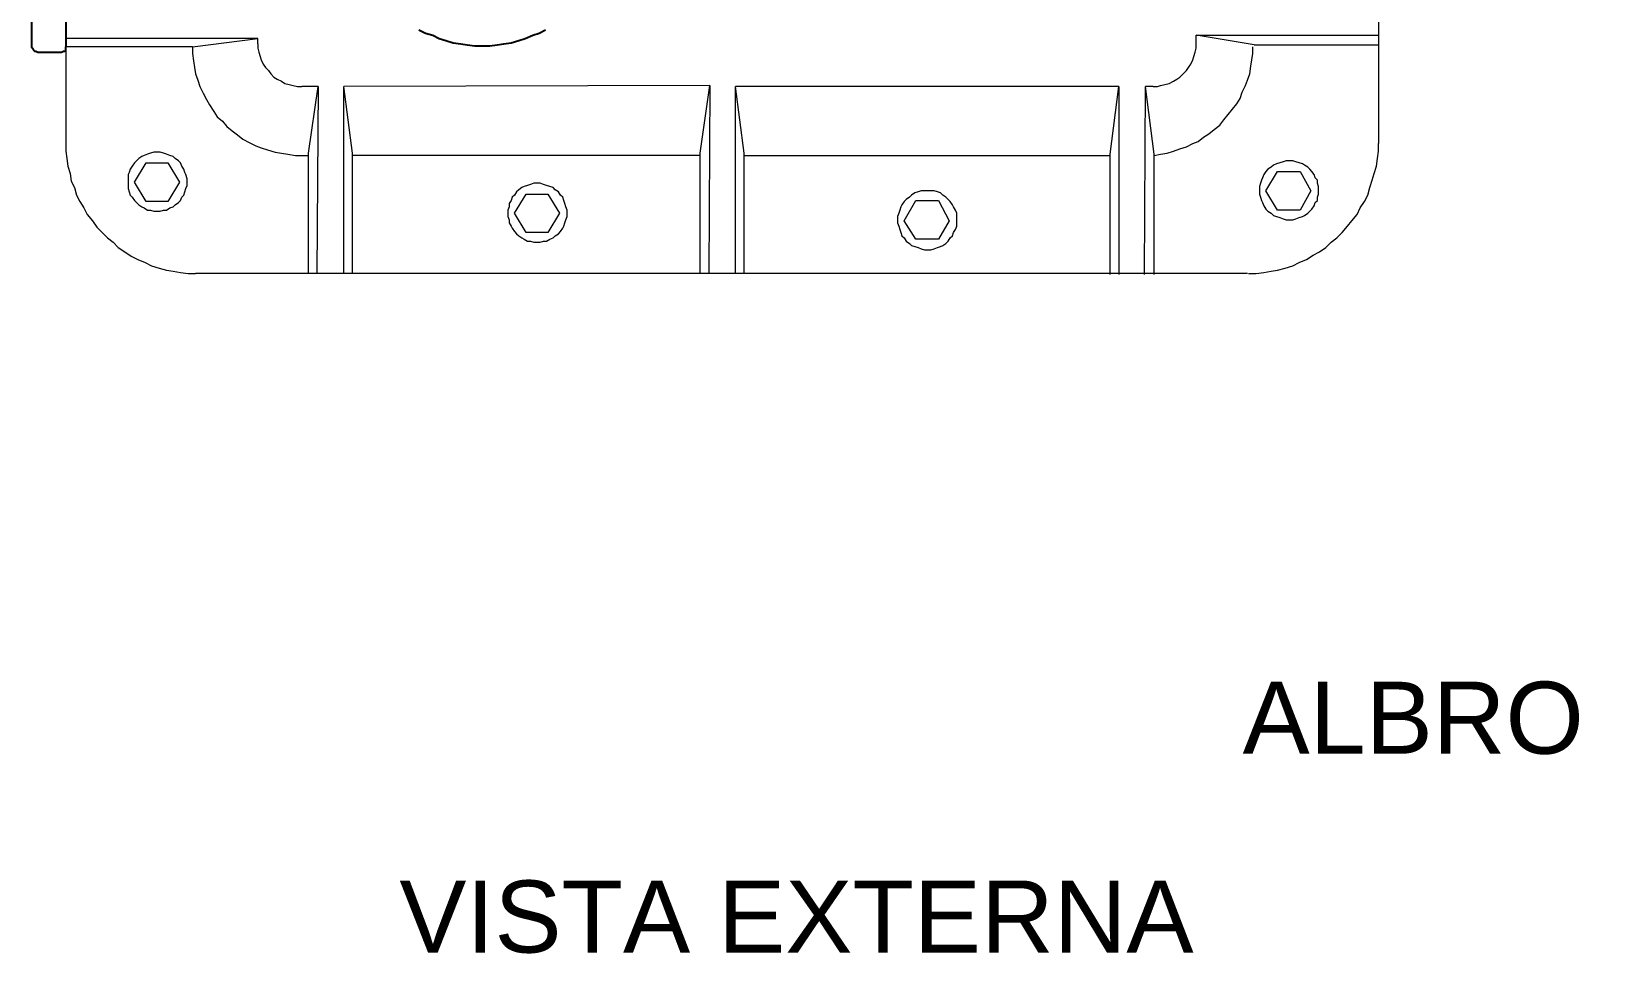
# Model space of a CAD drawing. Header units: millimetres. Extents: x -72 to 2978, y -1067 to 2817.
# Drawn here: x 1864.2 to 2300, y 984.3 to 1240.3 of the extents above; entities that cross this region are included whole.
import ezdxf

# ---------------------------------------------------------------- set-up
doc = ezdxf.new("R2010")
doc.units = ezdxf.units.MM
doc.styles.get("Standard").update_dxf_attribs({"font": 'arial.ttf'})

msp = doc.modelspace()

# ---------------------------------------------------------------- linework, layer by layer
at = {"color": 7, "linetype": 'Continuous', "lineweight": 15, "true_color": 0x000007}
for p, q in [((1874.06, 1501.14), (1873.77, 1209.17)), ((2238.13, 1501.14), (2238.13, 1209.17)), ((1927.1, 1238.36), (1874.06, 1238.36)), ((1908.92, 1235.98), (1927.1, 1238.36)), ((1927.1, 1236.87), (1927.1, 1238.36)), ((2203.57, 1236.58), (2187.48, 1239.26)), ((2187.48, 1239.26), (2238.13, 1239.26)), ((2187.48, 1236.87), (2187.48, 1239.26)), ((1908.92, 1235.98), (1874.06, 1235.98)), ((2203.57, 1236.58), (2238.13, 1236.58)), ((1943.78, 1224.96), (1939.31, 1224.96)), ((1941.1, 1206.48), (1943.78, 1224.96)), ((1943.78, 1224.96), (1943.48, 1173.12)), ((2052.52, 1225.25), (1950.93, 1224.96)), ((1950.93, 1173.12), (1950.93, 1224.96)), ((1953.31, 1206.48), (1950.93, 1224.96)), ((2049.84, 1206.48), (2052.52, 1225.25)), ((2052.52, 1225.25), (2052.23, 1173.12)), ((2166.03, 1224.96), (2059.67, 1224.96)), ((2059.67, 1173.12), (2059.67, 1224.96)), ((2062.06, 1206.48), (2059.67, 1224.96)), ((2163.65, 1206.19), (2166.03, 1224.96)), ((2166.03, 1224.96), (2166.03, 1172.82)), ((2173.18, 1172.82), (2173.48, 1224.96)), ((2175.87, 1206.19), (2173.48, 1224.96)), ((2175.57, 1224.96), (2173.48, 1224.96)), ((1892.83, 1198.44), (1896.11, 1203.8)), ((1896.11, 1203.8), (1902.07, 1203.8)), ((1902.07, 1203.8), (1905.35, 1198.44)), ((1941.1, 1173.12), (1941.1, 1206.48)), ((1953.31, 1173.12), (1953.31, 1206.48)), ((2049.84, 1205.89), (1953.31, 1205.89)), ((2049.84, 1173.12), (2049.84, 1206.48)), ((2062.06, 1173.12), (2062.06, 1206.48)), ((2062.06, 1205.89), (2163.65, 1205.89)), ((2163.65, 1172.82), (2163.65, 1206.19)), ((2175.87, 1172.82), (2175.87, 1206.19)), ((2206.85, 1196.06), (2210.13, 1201.42)), ((2210.13, 1201.42), (2216.38, 1201.42)), ((2216.38, 1201.42), (2219.36, 1196.06)), ((1896.11, 1193.08), (1892.83, 1198.44)), ((1905.35, 1198.44), (1902.07, 1193.08)), ((1998.3, 1189.8), (2001.58, 1195.16)), ((2001.58, 1195.16), (2007.54, 1195.16)), ((2007.54, 1195.16), (2010.81, 1189.8)), ((2210.13, 1190.69), (2206.85, 1196.06)), ((2219.36, 1196.06), (2216.38, 1190.69)), ((1902.07, 1193.08), (1896.11, 1193.08)), ((2001.58, 1184.44), (1998.3, 1189.8)), ((2010.81, 1189.8), (2007.54, 1184.44)), ((2106.45, 1187.72), (2109.73, 1193.38)), ((2109.73, 1193.38), (2115.98, 1193.38)), ((2115.98, 1193.38), (2118.96, 1187.72)), ((2216.38, 1190.69), (2210.13, 1190.69)), ((2109.73, 1182.65), (2106.45, 1187.72)), ((2118.96, 1187.72), (2115.98, 1182.65)), ((2007.54, 1184.44), (2001.58, 1184.44)), ((2115.98, 1182.65), (2109.73, 1182.65)), ((2201.79, 1173.12), (1909.82, 1173.12))]:
    msp.add_line(p, q, dxfattribs=at)
at = {"color": 7, "linetype": 'Continuous', "lineweight": 25, "true_color": 0x000007}
for p, q in [((1873.77, 1274.41), (1873.77, 1235.98)), ((1864.23, 1264.88), (1864.23, 1236.58)), ((1866.02, 1234.49), (1872.57, 1234.49))]:
    msp.add_line(p, q, dxfattribs=at)
at = {"color": 41, "linetype": 'Continuous', "lineweight": 25, "true_color": 0xf4ee51}
msp.add_lwpolyline([(1971.78, 1240.75), (1973.57, 1239.85), (1975.66, 1239.26), (1977.45, 1238.36), (1979.23, 1237.77), (1981.32, 1237.17), (1983.4, 1236.87), (1985.19, 1236.58), (1987.28, 1236.28), (1989.36, 1236.28), (1991.45, 1236.28), (1993.53, 1236.58), (1995.32, 1236.87), (1997.41, 1237.17), (1999.49, 1237.77), (2001.28, 1238.36), (2003.37, 1239.26), (2005.15, 1239.85), (2006.94, 1240.75)], dxfattribs=at)
at = {"color": 7, "linetype": 'Continuous', "lineweight": 25, "true_color": 0x000007}
for points in [[(1864.23, 1236.58), (1864.23, 1235.98), (1864.53, 1235.68), (1864.83, 1235.09), (1865.13, 1234.79), (1865.42, 1234.79), (1866.02, 1234.49)], [(1872.57, 1234.49), (1873.17, 1234.79), (1873.47, 1234.79), (1873.77, 1235.09), (1873.77, 1235.38), (1873.77, 1235.98)]]:
    msp.add_lwpolyline(points, dxfattribs=at)
at = {"color": 7, "linetype": 'Continuous', "lineweight": 15, "true_color": 0x000007}
for points in [[(1908.92, 1235.98), (1908.92, 1234.19), (1909.22, 1232.11), (1909.52, 1230.32), (1909.82, 1228.53), (1910.41, 1226.74), (1911.01, 1224.96), (1911.9, 1223.17), (1912.8, 1221.38), (1913.69, 1219.89), (1914.88, 1218.1), (1915.77, 1216.61), (1917.26, 1215.42), (1918.46, 1213.93), (1919.95, 1212.74), (1921.43, 1211.55), (1922.92, 1210.36), (1924.71, 1209.46), (1926.5, 1208.57), (1927.99, 1207.97), (1929.78, 1207.38), (1931.86, 1206.78), (1933.65, 1206.48), (1935.44, 1206.19), (1937.52, 1205.89), (1939.31, 1205.89), (1941.1, 1205.89)], [(1927.1, 1236.87), (1927.1, 1235.68), (1927.39, 1234.49), (1927.69, 1233.3), (1927.99, 1232.4), (1928.59, 1231.21), (1929.18, 1230.32), (1930.07, 1229.43), (1930.67, 1228.53), (1931.56, 1227.64), (1932.46, 1227.04), (1933.65, 1226.45), (1934.54, 1225.85), (1935.74, 1225.55), (1936.93, 1225.25), (1938.12, 1224.96), (1939.31, 1224.96)], [(2175.57, 1224.96), (2176.76, 1224.96), (2177.65, 1225.25), (2178.84, 1225.55), (2180.04, 1225.85), (2181.23, 1226.45), (2182.12, 1227.04), (2183.02, 1227.64), (2183.91, 1228.53), (2184.8, 1229.43), (2185.4, 1230.32), (2185.99, 1231.21), (2186.59, 1232.4), (2186.89, 1233.3), (2187.19, 1234.49), (2187.48, 1235.68), (2187.48, 1236.87)], [(2175.87, 1205.89), (2177.65, 1206.19), (2179.44, 1206.48), (2181.23, 1207.08), (2183.02, 1207.68), (2184.8, 1208.27), (2186.59, 1209.17), (2188.08, 1209.76), (2189.57, 1210.95), (2191.06, 1211.85), (2192.55, 1213.04), (2194.04, 1214.23), (2195.23, 1215.72), (2196.42, 1217.21), (2197.61, 1218.7), (2198.81, 1220.19), (2199.7, 1221.68), (2200.3, 1223.47), (2201.19, 1225.25), (2201.79, 1226.74), (2202.38, 1228.53), (2202.68, 1230.62), (2202.98, 1232.4), (2203.27, 1234.19), (2203.27, 1235.98)], [(1873.77, 1209.17), (1873.77, 1207.08), (1874.06, 1205), (1874.36, 1202.91), (1874.96, 1200.82), (1875.26, 1198.74), (1876.15, 1196.95), (1876.75, 1194.87), (1877.64, 1193.08), (1878.83, 1191.29), (1879.73, 1189.5), (1881.21, 1187.72), (1882.41, 1185.93), (1883.9, 1184.44), (1885.39, 1182.95), (1886.88, 1181.76), (1888.36, 1180.27), (1890.15, 1179.08), (1891.94, 1177.88), (1893.73, 1176.99), (1895.81, 1176.1), (1897.6, 1175.2), (1899.69, 1174.61), (1901.77, 1174.01), (1903.56, 1173.71), (1905.64, 1173.41), (1907.73, 1173.12), (1909.82, 1173.12)], [(2202.08, 1173.12), (2204.17, 1173.12), (2206.25, 1173.41), (2208.34, 1173.71), (2210.13, 1174.01), (2212.21, 1174.61), (2214.3, 1175.2), (2216.09, 1176.1), (2218.17, 1176.99), (2219.96, 1178.18), (2221.75, 1179.08), (2223.53, 1180.27), (2225.02, 1181.76), (2226.51, 1182.95), (2228, 1184.44), (2229.49, 1186.23), (2230.68, 1187.72), (2232.17, 1189.5), (2233.07, 1191.29), (2234.26, 1193.08), (2235.15, 1194.87), (2235.75, 1196.95), (2236.34, 1199.04), (2236.94, 1200.82), (2237.54, 1202.91), (2237.83, 1205), (2238.13, 1207.08), (2238.13, 1209.17)]]:
    msp.add_lwpolyline(points, dxfattribs=at)
for points in [[(1907.43, 1198.44), (1907.43, 1199.33), (1907.13, 1200.53), (1906.84, 1201.12), (1906.54, 1202.02), (1905.94, 1202.91), (1905.64, 1203.8), (1905.05, 1204.4), (1904.16, 1205), (1903.56, 1205.59), (1902.67, 1205.89), (1901.77, 1206.19), (1900.88, 1206.48), (1899.98, 1206.78), (1899.09, 1206.78), (1898.2, 1206.78), (1897.3, 1206.48), (1896.41, 1206.19), (1895.52, 1205.89), (1894.92, 1205.59), (1894.03, 1205), (1893.43, 1204.4), (1892.83, 1203.8), (1892.24, 1202.91), (1891.64, 1202.02), (1891.34, 1201.12), (1891.05, 1200.53), (1891.05, 1199.33), (1891.05, 1198.44), (1891.05, 1197.55), (1891.05, 1196.65), (1891.34, 1195.76), (1891.64, 1194.87), (1892.24, 1194.27), (1892.83, 1193.38), (1893.43, 1192.78), (1894.03, 1192.18), (1894.92, 1191.59), (1895.52, 1191.29), (1896.41, 1190.69), (1897.3, 1190.69), (1898.2, 1190.4), (1899.09, 1190.4), (1899.98, 1190.4), (1900.88, 1190.69), (1901.77, 1190.69), (1902.67, 1191.29), (1903.56, 1191.59), (1904.16, 1192.18), (1905.05, 1192.78), (1905.64, 1193.38), (1905.94, 1194.27), (1906.54, 1194.87), (1906.84, 1195.76), (1907.13, 1196.65), (1907.43, 1197.55)], [(2221.45, 1196.06), (2221.45, 1197.25), (2221.15, 1198.14), (2221.15, 1199.04), (2220.55, 1199.63), (2220.26, 1200.53), (2219.66, 1201.42), (2219.06, 1202.02), (2218.47, 1202.61), (2217.58, 1203.21), (2216.98, 1203.51), (2216.09, 1203.8), (2215.19, 1204.1), (2214.3, 1204.4), (2213.4, 1204.4), (2212.51, 1204.4), (2211.62, 1204.1), (2210.72, 1203.8), (2209.83, 1203.51), (2208.94, 1203.21), (2208.34, 1202.61), (2207.45, 1202.02), (2206.85, 1201.42), (2206.25, 1200.53), (2205.96, 1199.63), (2205.66, 1199.04), (2205.36, 1198.14), (2205.06, 1197.25), (2205.06, 1196.06), (2205.06, 1195.16), (2205.36, 1194.27), (2205.66, 1193.38), (2205.96, 1192.78), (2206.25, 1191.89), (2206.85, 1190.99), (2207.45, 1190.4), (2208.34, 1189.8), (2208.94, 1189.21), (2209.83, 1188.91), (2210.72, 1188.61), (2211.62, 1188.31), (2212.51, 1188.01), (2213.4, 1188.01), (2214.3, 1188.01), (2215.19, 1188.31), (2216.09, 1188.61), (2216.98, 1188.91), (2217.58, 1189.21), (2218.47, 1189.8), (2219.06, 1190.4), (2219.66, 1190.99), (2220.26, 1191.89), (2220.55, 1192.78), (2221.15, 1193.38), (2221.15, 1194.27), (2221.45, 1195.16)], [(2012.9, 1189.8), (2012.9, 1190.69), (2012.6, 1191.59), (2012.3, 1192.48), (2012.01, 1193.38), (2011.71, 1194.27), (2011.11, 1194.87), (2010.52, 1195.76), (2009.62, 1196.36), (2009.03, 1196.95), (2008.13, 1197.25), (2007.24, 1197.55), (2006.34, 1197.84), (2005.45, 1198.14), (2004.56, 1198.14), (2003.66, 1198.14), (2002.77, 1197.84), (2001.88, 1197.55), (2000.98, 1197.25), (2000.39, 1196.95), (1999.49, 1196.36), (1998.9, 1195.76), (1998.3, 1194.87), (1997.7, 1194.27), (1997.41, 1193.38), (1996.81, 1192.48), (1996.81, 1191.59), (1996.51, 1190.69), (1996.51, 1189.8), (1996.51, 1188.91), (1996.81, 1188.01), (1996.81, 1187.12), (1997.41, 1186.23), (1997.7, 1185.63), (1998.3, 1184.74), (1998.9, 1184.14), (1999.49, 1183.54), (2000.39, 1182.95), (2000.98, 1182.65), (2001.88, 1182.05), (2002.77, 1182.05), (2003.66, 1181.76), (2004.56, 1181.76), (2005.45, 1181.76), (2006.34, 1182.05), (2007.24, 1182.05), (2008.13, 1182.65), (2009.03, 1182.95), (2009.62, 1183.54), (2010.52, 1184.14), (2011.11, 1184.74), (2011.71, 1185.63), (2012.01, 1186.23), (2012.3, 1187.12), (2012.6, 1188.01), (2012.9, 1188.91)], [(2121.05, 1188.01), (2121.05, 1188.91), (2121.05, 1189.8), (2120.75, 1190.69), (2120.15, 1191.59), (2119.85, 1192.18), (2119.26, 1193.08), (2118.66, 1193.67), (2118.07, 1194.27), (2117.17, 1194.87), (2116.58, 1195.46), (2115.68, 1195.76), (2114.79, 1196.06), (2113.9, 1196.06), (2113, 1196.06), (2112.11, 1196.06), (2111.22, 1196.06), (2110.32, 1195.76), (2109.43, 1195.46), (2108.53, 1194.87), (2107.94, 1194.27), (2107.04, 1193.67), (2106.45, 1193.08), (2105.85, 1192.18), (2105.55, 1191.59), (2105.26, 1190.69), (2104.96, 1189.8), (2104.66, 1188.91), (2104.66, 1188.01), (2104.66, 1187.12), (2104.96, 1186.23), (2105.26, 1185.33), (2105.55, 1184.44), (2105.85, 1183.54), (2106.45, 1182.95), (2107.04, 1182.05), (2107.94, 1181.46), (2108.53, 1180.86), (2109.43, 1180.57), (2110.32, 1180.27), (2111.22, 1179.97), (2112.11, 1179.67), (2113, 1179.67), (2113.9, 1179.67), (2114.79, 1179.97), (2115.68, 1180.27), (2116.58, 1180.57), (2117.17, 1180.86), (2118.07, 1181.46), (2118.66, 1182.05), (2119.26, 1182.95), (2119.85, 1183.54), (2120.15, 1184.44), (2120.75, 1185.33), (2121.05, 1186.23), (2121.05, 1187.12)]]:
    msp.add_lwpolyline(points, close=True, dxfattribs=at)

# ---------------------------------------------------------------- texts
at = {"color": 6, "char_height": 20, "attachment_point": 1}
for s, width, insert in [('{\\C256;ALBRO 4}', 175.862, (2200.4, 1059.78)), ('{\\C256;VISTA EXTERNA}', 227.5814, (1966.35, 1004.58))]:
    msp.add_mtext_dynamic_manual_height_columns(s, width=width, gutter_width=12.5, heights=[0], dxfattribs=dict(at, insert=insert))

doc.saveas('drawing.dxf')
